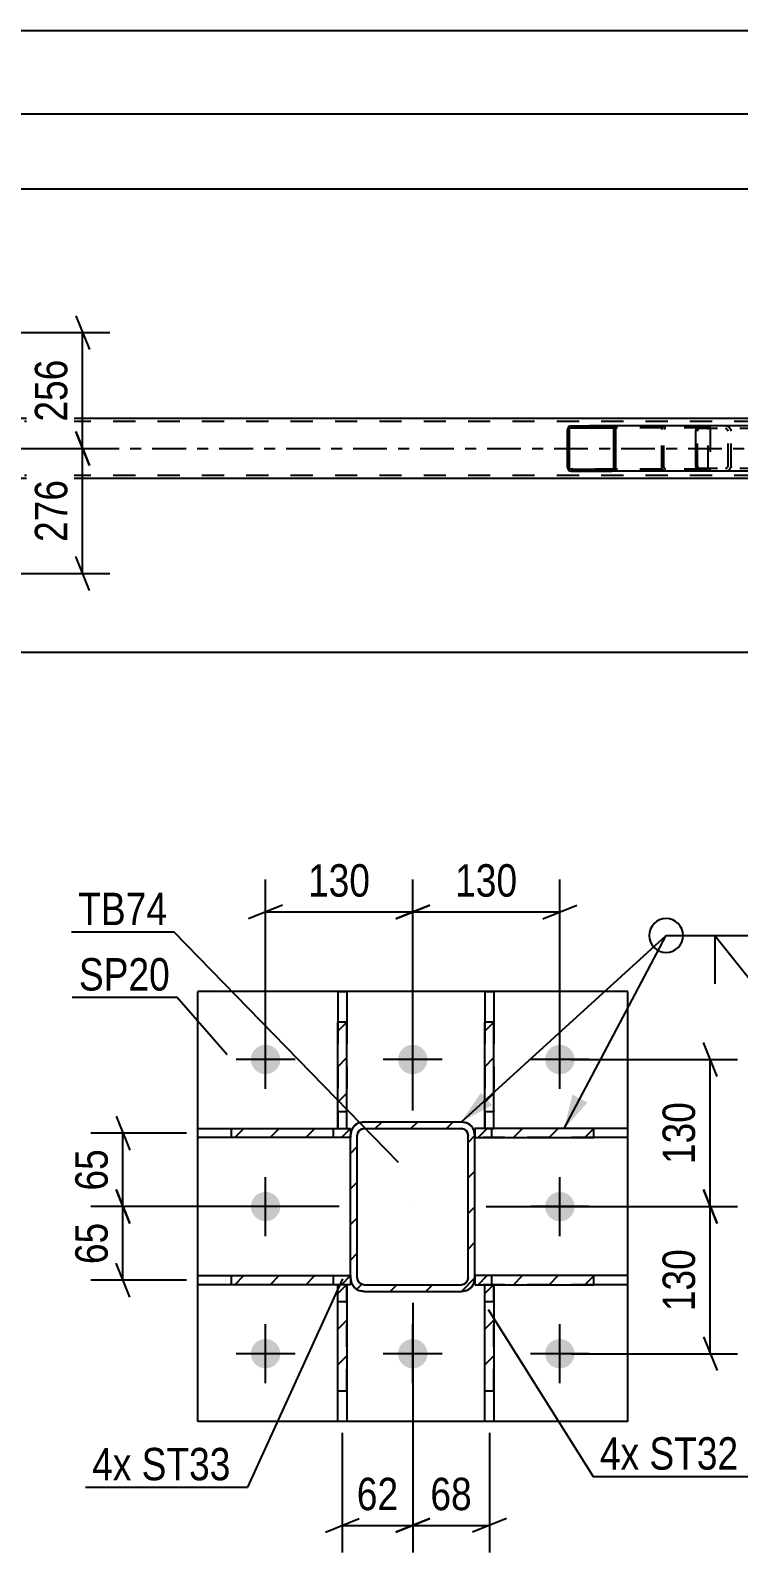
# Model space of a CAD drawing. Header units: millimetres. Extents: x 0 to 841, y 0 to 594.
# Drawn here: x 268.6 to 331.1, y 134.8 to 269.4 of the extents above; entities that cross this region are included whole.
import ezdxf

# ---------------------------------------------------------------- set-up
doc = ezdxf.new("R2010")
doc.units = ezdxf.units.MM
doc.linetypes.add('DXK_LINE_DOT2', pattern=[3.9198, 1.9599, -1.9599])
doc.linetypes.add('DXK_LINE_DOT3', pattern=[5.9187, 2.979, -0.9799, 0.9799, -0.9799])
doc.styles.add('Arial', font='ARIAL.TTF', dxfattribs={"height": 0.2})
doc.styles.add('Arial Narrow', font='ARIALN.TTF', dxfattribs={"height": 0.2})

# ---------------------------------------------------------------- blocks, each defined once
blk = doc.blocks.new('Part-318889357-2869 - 2780')
at = {"linetype": 'Continuous'}
h = blk.add_hatch(dxfattribs=at)
h.set_pattern_fill('', scale=0.7, style=0, pattern_type=0)
h.set_pattern_definition([(45, (337.5638, 234.1134), (-1.57154, 1.57154), [])])
h.paths.add_polyline_path([(337.6, 233.93), (337.56, 234.11), (337.45, 234.27), (337.29, 234.37), (337.1, 234.41), (333.92, 234.41), (333.72, 234.37), (333.56, 234.27), (333.45, 234.11), (333.41, 233.93), (333.41, 230.89), (333.45, 230.71), (333.56, 230.55), (333.72, 230.45), (333.92, 230.41), (337.1, 230.41), (337.29, 230.45), (337.45, 230.55), (337.56, 230.71), (337.6, 230.89)])
h.paths.add_polyline_path([(337.33, 230.8), (337.28, 230.72), (337.2, 230.67), (337.1, 230.65), (333.92, 230.65), (333.82, 230.67), (333.74, 230.72), (333.68, 230.8), (333.66, 230.89), (333.66, 233.93), (333.68, 234.02), (333.74, 234.1), (333.82, 234.15), (333.92, 234.17), (337.1, 234.17), (337.2, 234.15), (337.28, 234.1), (337.33, 234.02), (337.35, 233.93), (337.35, 230.89)])
at = {"color": 2, "linetype": 'Continuous'}
for p, q in [((327.34, 233.93), (327.36, 234.11)), ((327.36, 234.11), (327.42, 234.27)), ((327.42, 234.27), (327.51, 234.37)), ((327.51, 234.37), (327.61, 234.41)), ((333.92, 234.41), (327.61, 234.41)), ((333.45, 234.11), (333.41, 233.93)), ((333.92, 234.41), (333.72, 234.37)), ((333.74, 234.1), (333.82, 234.15)), ((333.82, 234.15), (333.92, 234.17)), ((333.92, 234.41), (337.1, 234.41)), ((333.92, 234.17), (337.1, 234.17)), ((337.29, 234.37), (337.1, 234.41)), ((337.1, 234.17), (337.2, 234.15)), ((337.2, 234.15), (337.28, 234.1)), ((337.6, 233.93), (337.56, 234.11)), ((327.34, 230.89), (327.34, 233.93)), ((333.41, 230.89), (333.41, 233.93)), ((333.66, 233.93), (333.68, 234.02)), ((333.66, 230.89), (333.66, 233.93)), ((333.68, 234.02), (333.74, 234.1)), ((337.28, 234.1), (337.33, 234.02)), ((337.33, 234.02), (337.35, 233.93)), ((337.35, 230.89), (337.35, 233.93)), ((337.6, 230.89), (337.6, 233.93)), ((327.36, 230.71), (327.34, 230.89)), ((327.42, 230.55), (327.36, 230.71)), ((327.51, 230.45), (327.42, 230.55)), ((327.61, 230.41), (327.51, 230.45)), ((333.92, 230.41), (327.61, 230.41)), ((333.41, 230.89), (333.45, 230.71)), ((333.68, 230.8), (333.66, 230.89)), ((333.74, 230.72), (333.68, 230.8)), ((333.72, 230.45), (333.92, 230.41)), ((333.82, 230.67), (333.74, 230.72)), ((333.92, 230.65), (333.82, 230.67)), ((333.92, 230.65), (337.1, 230.65)), ((333.92, 230.41), (337.1, 230.41)), ((337.2, 230.67), (337.1, 230.65)), ((337.1, 230.41), (337.29, 230.45)), ((337.28, 230.72), (337.2, 230.67)), ((337.33, 230.8), (337.28, 230.72)), ((337.35, 230.89), (337.33, 230.8)), ((337.56, 230.71), (337.6, 230.89))]:
    blk.add_line(p, q, dxfattribs=at)
at = {"color": 7, "linetype": 'DXK_LINE_DOT2'}
for p, q in [((327.56, 234.15), (327.52, 234.1)), ((327.61, 234.17), (327.56, 234.15)), ((337.1, 234.17), (327.61, 234.17)), ((328.61, 234.17), (328.61, 234.41)), ((329.95, 234.41), (330.14, 234.37)), ((330.05, 234.15), (329.95, 234.17)), ((330.13, 234.1), (330.05, 234.15)), ((330.41, 234.11), (330.45, 233.93)), ((337.1, 234.41), (333.92, 234.41)), ((327.49, 234.02), (327.48, 233.93)), ((327.48, 230.89), (327.48, 233.93)), ((327.52, 234.1), (327.49, 234.02)), ((330.18, 234.02), (330.13, 234.1)), ((330.2, 233.93), (330.18, 234.02)), ((330.2, 230.89), (330.2, 233.93)), ((330.45, 230.89), (330.45, 233.93)), ((327.48, 230.89), (327.49, 230.8)), ((327.49, 230.8), (327.52, 230.72)), ((327.52, 230.72), (327.56, 230.67)), ((327.56, 230.67), (327.61, 230.65)), ((337.1, 230.65), (327.61, 230.65)), ((328.61, 230.41), (328.61, 230.65)), ((329.95, 230.65), (330.05, 230.67)), ((330.14, 230.45), (329.95, 230.41)), ((330.05, 230.67), (330.13, 230.72)), ((330.13, 230.72), (330.18, 230.8)), ((330.18, 230.8), (330.2, 230.89)), ((330.45, 230.89), (330.41, 230.71)), ((337.1, 230.41), (333.92, 230.41))]:
    blk.add_line(p, q, dxfattribs=at)
for centre, start, end in [((329.96, 233.91), 23.8494, 68.8059), ((329.96, 230.9), 291.1941, 336.1506)]:
    blk.add_arc(centre, 0.492, start, end, dxfattribs=at)
at = {"color": 2, "linetype": 'Continuous'}
for centre, start, end in [((333.9, 233.91), 111.1941, 156.1506), ((337.11, 233.91), 23.8494, 68.8059), ((333.9, 230.9), 203.8494, 248.8059), ((337.11, 230.9), 291.1941, 336.1506)]:
    blk.add_arc(centre, 0.492, start, end, dxfattribs=at)
blk = doc.blocks.new('Part-318889357-2894 - 2780')
at = {"linetype": 'Continuous'}
h = blk.add_hatch(dxfattribs=at)
h.set_pattern_fill('', scale=0.7, style=0, pattern_type=0)
h.set_pattern_definition([(45, (320.2318, 234.2122), (-1.57154, 1.57154), [])])
h.paths.add_polyline_path([(320.26, 234.09), (320.23, 234.21), (320.16, 234.32), (320.05, 234.39), (319.92, 234.41), (316.34, 234.41), (316.21, 234.39), (316.1, 234.32), (316.03, 234.21), (316, 234.09), (316, 230.73), (316.03, 230.61), (316.1, 230.5), (316.21, 230.43), (316.34, 230.41), (319.92, 230.41), (320.05, 230.43), (320.16, 230.5), (320.23, 230.61), (320.26, 230.73)])
h.paths.add_polyline_path([(320.07, 230.67), (320.04, 230.62), (319.98, 230.58), (319.92, 230.57), (316.34, 230.57), (316.28, 230.58), (316.22, 230.62), (316.18, 230.67), (316.17, 230.73), (316.17, 234.09), (316.18, 234.15), (316.22, 234.2), (316.28, 234.24), (316.34, 234.25), (319.92, 234.25), (319.98, 234.24), (320.04, 234.2), (320.07, 234.15), (320.09, 234.09), (320.09, 230.73)])
at = {"color": 2, "linetype": 'Continuous'}
for p, q in [((316.03, 234.21), (316, 234.09)), ((316.17, 234.09), (316.18, 234.15)), ((316.18, 234.15), (316.22, 234.2)), ((316.34, 234.41), (316.21, 234.39)), ((316.22, 234.2), (316.28, 234.24)), ((316.28, 234.24), (316.34, 234.25)), ((316.34, 234.41), (319.92, 234.41)), ((316.34, 234.25), (319.92, 234.25)), ((327.61, 234.41), (319.92, 234.41)), ((320.05, 234.39), (319.92, 234.41)), ((319.92, 234.25), (319.98, 234.24)), ((319.98, 234.24), (320.04, 234.2)), ((320.04, 234.2), (320.07, 234.15)), ((320.07, 234.15), (320.09, 234.09)), ((320.26, 234.09), (320.23, 234.21)), ((316, 230.73), (316, 234.09)), ((316.17, 230.73), (316.17, 234.09)), ((320.09, 230.73), (320.09, 234.09)), ((320.26, 230.73), (320.26, 234.09)), ((316, 230.73), (316.03, 230.61)), ((316.18, 230.67), (316.17, 230.73)), ((316.22, 230.62), (316.18, 230.67)), ((316.21, 230.43), (316.34, 230.41)), ((316.28, 230.58), (316.22, 230.62)), ((316.34, 230.57), (316.28, 230.58)), ((316.34, 230.57), (319.92, 230.57)), ((316.34, 230.41), (319.92, 230.41)), ((319.98, 230.58), (319.92, 230.57)), ((319.92, 230.41), (320.05, 230.43)), ((327.61, 230.41), (319.92, 230.41)), ((320.04, 230.62), (319.98, 230.58)), ((320.07, 230.67), (320.04, 230.62)), ((320.09, 230.73), (320.07, 230.67)), ((320.23, 230.61), (320.26, 230.73))]:
    blk.add_line(p, q, dxfattribs=at)
at = {"color": 7, "linetype": 'DXK_LINE_DOT2'}
for p, q in [((319.92, 234.41), (316.34, 234.41)), ((328.27, 234.25), (316.34, 234.25)), ((324.35, 234.09), (324.38, 234.21)), ((324.53, 234.15), (324.52, 234.09)), ((324.57, 234.2), (324.53, 234.15)), ((324.56, 234.39), (324.69, 234.41)), ((324.57, 234.2), (324.59, 234.21)), ((324.59, 234.21), (324.63, 234.24)), ((324.63, 234.24), (324.69, 234.25)), ((328.27, 234.41), (327.61, 234.41)), ((328.27, 234.41), (328.4, 234.39)), ((328.33, 234.24), (328.27, 234.25)), ((328.39, 234.2), (328.33, 234.24)), ((328.42, 234.15), (328.39, 234.2)), ((328.44, 234.09), (328.42, 234.15)), ((328.58, 234.21), (328.6, 234.11)), ((328.6, 234.11), (328.61, 234.09)), ((324.35, 230.73), (324.35, 234.09)), ((324.52, 230.73), (324.52, 234.09)), ((328.44, 230.73), (328.44, 234.09)), ((328.61, 234.09), (328.61, 230.73)), ((328.27, 230.57), (316.34, 230.57)), ((319.92, 230.41), (316.34, 230.41)), ((324.38, 230.61), (324.35, 230.73)), ((324.52, 230.73), (324.53, 230.67)), ((324.53, 230.67), (324.57, 230.62)), ((324.69, 230.41), (324.56, 230.43)), ((324.57, 230.62), (324.59, 230.61)), ((324.59, 230.61), (324.63, 230.58)), ((324.63, 230.58), (324.69, 230.57)), ((328.27, 230.41), (327.61, 230.41)), ((328.27, 230.57), (328.33, 230.58)), ((328.4, 230.43), (328.27, 230.41)), ((328.33, 230.58), (328.39, 230.62)), ((328.39, 230.62), (328.42, 230.67)), ((328.42, 230.67), (328.44, 230.73)), ((328.6, 230.71), (328.58, 230.61)), ((328.61, 230.73), (328.6, 230.71))]:
    blk.add_line(p, q, dxfattribs=at)
at = {"color": 2, "linetype": 'Continuous'}
for centre, start, end in [((316.33, 234.08), 110.7583, 155.68), ((319.93, 234.08), 24.32, 69.2417), ((316.33, 230.74), 204.32, 249.2417), ((319.93, 230.74), 290.7583, 335.68)]:
    blk.add_arc(centre, 0.331, start, end, dxfattribs=at)
at = {"color": 7, "linetype": 'DXK_LINE_DOT2'}
for centre, start, end in [((324.68, 234.08), 110.7583, 155.68), ((328.28, 234.08), 24.32, 69.2417), ((324.68, 230.74), 204.32, 249.2417)]:
    blk.add_arc(centre, 0.331, start, end, dxfattribs=at)
blk = doc.blocks.new('Part-318889357-3009 - 2780')
at = {"color": 7, "linetype": 'DXK_LINE_DOT2'}
for p, q in [((763.88, 234.81), (101.76, 234.81)), ((763.88, 230.01), (101.76, 230.01))]:
    blk.add_line(p, q, dxfattribs=at)
at = {"color": 2, "linetype": 'Continuous'}
for p, q in [((494.76, 235.05), (245.54, 235.05)), ((494.76, 229.77), (245.54, 229.77))]:
    blk.add_line(p, q, dxfattribs=at)
at = {"color": 7, "linetype": 'DXK_LINE_DOT3'}
blk.add_line((101.76, 232.41), (763.88, 232.41), dxfattribs=at)
blk = doc.blocks.new('Part-318889357-6223 - 6204')
at = {"linetype": 'Continuous'}
h = blk.add_hatch(dxfattribs=at)
h.set_pattern_fill('', scale=0.7, style=0, pattern_type=0)
h.set_pattern_definition([(45, (296.8264, 159.2985), (-1.57154, 1.57154), [])])
h.paths.add_polyline_path([(296.83, 158.5), (296.83, 159.3), (286.33, 159.3), (286.33, 158.5)])
at = {"color": 2, "linetype": 'Continuous'}
for p, q in [((283.33, 158.5), (283.33, 159.3)), ((283.33, 159.3), (286.33, 159.3)), ((286.33, 159.3), (296.83, 159.3)), ((286.33, 158.5), (286.33, 159.3)), ((296.83, 159.3), (296.83, 158.5)), ((286.33, 158.5), (283.33, 158.5)), ((296.83, 158.5), (286.33, 158.5))]:
    blk.add_line(p, q, dxfattribs=at)
at = {"color": 7, "linetype": 'DXK_LINE_DOT2'}
for p, q in [((286.33, 159.3), (296.83, 159.3)), ((295.33, 158.5), (295.33, 159.3)), ((296.83, 159.3), (296.83, 158.5)), ((296.83, 158.5), (286.33, 158.5))]:
    blk.add_line(p, q, dxfattribs=at)
blk = doc.blocks.new('Part-318889357-6250 - 6204')
at = {"linetype": 'Continuous'}
h = blk.add_hatch(dxfattribs=at)
h.set_pattern_fill('', scale=0.7, style=0, pattern_type=0)
h.set_pattern_definition([(45, (296.511, 181.7109), (-1.57154, 1.57154), [])])
h.paths.add_polyline_path([(296.51, 172.31), (296.51, 181.71), (295.71, 181.71), (295.71, 172.31)])
at = {"color": 2, "linetype": 'Continuous'}
for p, q in [((295.71, 184.4), (295.71, 181.71)), ((295.71, 184.4), (296.51, 184.4)), ((296.51, 184.4), (296.51, 181.71)), ((295.71, 172.31), (295.71, 181.71)), ((296.51, 181.71), (295.71, 181.71)), ((296.51, 172.31), (296.51, 181.71)), ((295.71, 172.31), (296.51, 172.31))]:
    blk.add_line(p, q, dxfattribs=at)
at = {"color": 7, "linetype": 'DXK_LINE_DOT2'}
for p, q in [((295.71, 181.71), (295.71, 172.31)), ((296.51, 181.71), (296.51, 173.81)), ((295.71, 173.81), (296.51, 173.81)), ((296.51, 172.31), (296.51, 173.81)), ((295.71, 172.31), (296.51, 172.31))]:
    blk.add_line(p, q, dxfattribs=at)
blk = doc.blocks.new('Part-318889357-6302 - 6204')
at = {"linetype": 'Continuous'}
h = blk.add_hatch(dxfattribs=at)
h.set_pattern_fill('', scale=0.7, style=0, pattern_type=0)
h.set_pattern_definition([(45, (296.8264, 172.2985), (-1.57154, 1.57154), [])])
h.paths.add_polyline_path([(296.83, 171.5), (296.83, 172.3), (286.33, 172.3), (286.33, 171.5)])
at = {"color": 2, "linetype": 'Continuous'}
for p, q in [((283.33, 171.5), (283.33, 172.3)), ((283.33, 172.3), (286.33, 172.3)), ((286.33, 172.3), (296.83, 172.3)), ((286.33, 171.5), (286.33, 172.3)), ((296.83, 172.3), (296.83, 171.5)), ((286.33, 171.5), (283.33, 171.5)), ((296.83, 171.5), (286.33, 171.5))]:
    blk.add_line(p, q, dxfattribs=at)
at = {"color": 7, "linetype": 'DXK_LINE_DOT2'}
for p, q in [((286.33, 172.3), (296.83, 172.3)), ((295.33, 171.5), (295.33, 172.3)), ((296.83, 172.3), (296.83, 171.5)), ((296.83, 171.5), (286.33, 171.5))]:
    blk.add_line(p, q, dxfattribs=at)
blk = doc.blocks.new('Part-318889357-6293 - 6204')
at = {"linetype": 'Continuous'}
h = blk.add_hatch(dxfattribs=at)
h.set_pattern_fill('', scale=0.7, style=0, pattern_type=0)
h.set_pattern_definition([(45, (307.8264, 159.1013), (-1.57154, 1.57154), [])])
h.paths.add_polyline_path([(307.74, 158.64), (307.83, 159.1), (307.83, 171.7), (307.74, 172.16), (307.47, 172.55), (307.09, 172.81), (306.63, 172.9), (298.03, 172.9), (297.57, 172.81), (297.18, 172.55), (296.92, 172.16), (296.83, 171.7), (296.83, 159.1), (296.92, 158.64), (297.18, 158.25), (297.57, 157.99), (298.03, 157.9), (306.63, 157.9), (307.09, 157.99), (307.47, 158.25)])
h.paths.add_polyline_path([(306.86, 158.55), (306.63, 158.5), (298.03, 158.5), (297.8, 158.55), (297.6, 158.68), (297.47, 158.87), (297.43, 159.1), (297.43, 171.7), (297.47, 171.93), (297.6, 172.13), (297.8, 172.26), (298.03, 172.3), (306.63, 172.3), (306.86, 172.26), (307.05, 172.13), (307.18, 171.93), (307.23, 171.7), (307.23, 159.1), (307.18, 158.87), (307.05, 158.68)])
at = {"color": 7, "linetype": 'DXK_LINE_DOT2'}
for p, q in [((297.57, 172.81), (298.03, 172.9)), ((297.8, 172.26), (297.6, 172.13)), ((298.03, 172.3), (297.8, 172.26)), ((298.03, 172.9), (306.63, 172.9)), ((298.03, 172.3), (306.63, 172.3)), ((306.63, 172.9), (307.09, 172.81)), ((306.86, 172.26), (306.63, 172.3)), ((307.05, 172.13), (306.86, 172.26)), ((296.83, 171.7), (296.92, 172.16)), ((296.83, 159.1), (296.83, 171.7)), ((297.47, 171.93), (297.43, 171.7)), ((297.43, 159.1), (297.43, 171.7)), ((297.6, 172.13), (297.47, 171.93)), ((307.18, 171.93), (307.05, 172.13)), ((307.23, 171.7), (307.18, 171.93)), ((307.23, 159.1), (307.23, 171.7)), ((307.74, 172.16), (307.83, 171.7)), ((307.83, 159.1), (307.83, 171.7)), ((296.92, 158.64), (296.83, 159.1)), ((297.43, 159.1), (297.47, 158.87)), ((297.47, 158.87), (297.6, 158.68)), ((307.05, 158.68), (307.18, 158.87)), ((307.18, 158.87), (307.23, 159.1)), ((307.83, 159.1), (307.74, 158.64)), ((298.03, 157.9), (297.57, 157.99)), ((297.6, 158.68), (297.8, 158.55)), ((297.8, 158.55), (298.03, 158.5)), ((298.03, 158.5), (306.63, 158.5)), ((298.03, 157.9), (306.63, 157.9)), ((306.63, 158.5), (306.86, 158.55)), ((307.09, 157.99), (306.63, 157.9)), ((306.86, 158.55), (307.05, 158.68))]:
    blk.add_line(p, q, dxfattribs=at)
at = {"color": 2, "linetype": 'Continuous'}
for p, q in [((298.03, 172.9), (297.57, 172.81)), ((297.6, 172.13), (297.8, 172.26)), ((297.8, 172.26), (298.03, 172.3)), ((298.03, 172.9), (306.63, 172.9)), ((298.03, 172.3), (306.63, 172.3)), ((307.09, 172.81), (306.63, 172.9)), ((306.63, 172.3), (306.86, 172.26)), ((306.86, 172.26), (307.05, 172.13)), ((296.92, 172.16), (296.83, 171.7)), ((296.83, 159.1), (296.83, 171.7)), ((297.43, 171.7), (297.47, 171.93)), ((297.43, 159.1), (297.43, 171.7)), ((297.47, 171.93), (297.6, 172.13)), ((307.05, 172.13), (307.18, 171.93)), ((307.18, 171.93), (307.23, 171.7)), ((307.23, 159.1), (307.23, 171.7)), ((307.83, 171.7), (307.74, 172.16)), ((307.83, 159.1), (307.83, 171.7)), ((296.83, 159.1), (296.92, 158.64)), ((297.47, 158.87), (297.43, 159.1)), ((297.6, 158.68), (297.47, 158.87)), ((307.18, 158.87), (307.05, 158.68)), ((307.23, 159.1), (307.18, 158.87)), ((307.74, 158.64), (307.83, 159.1)), ((297.57, 157.99), (298.03, 157.9)), ((297.8, 158.55), (297.6, 158.68)), ((298.03, 158.5), (297.8, 158.55)), ((298.03, 158.5), (306.63, 158.5)), ((298.03, 157.9), (306.63, 157.9)), ((306.86, 158.55), (306.63, 158.5)), ((306.63, 157.9), (307.09, 157.99)), ((307.05, 158.68), (306.86, 158.55))]:
    blk.add_line(p, q, dxfattribs=at)
at = {"color": 7, "linetype": 'DXK_LINE_DOT3'}
blk.add_line((302.33, 165.4), (302.33, 165.4), dxfattribs=at)
at = {"color": 7, "linetype": 'DXK_LINE_DOT2'}
for centre, start, end in [((298.03, 171.7), 112.5, 157.5), ((306.63, 171.7), 22.5, 67.5), ((298.03, 159.1), 202.5, 247.5), ((306.63, 159.1), 292.5, 337.5)]:
    blk.add_arc(centre, 1.2, start, end, dxfattribs=at)
at = {"color": 2, "linetype": 'Continuous'}
for centre, start, end in [((298.03, 171.7), 112.5, 157.5), ((306.63, 171.7), 22.5, 67.5), ((298.03, 159.1), 202.5, 247.5), ((306.63, 159.1), 292.5, 337.5)]:
    blk.add_arc(centre, 1.2, start, end, dxfattribs=at)
blk = doc.blocks.new('Part-318889357-6307 - 6204')
at = {"linetype": 'Continuous'}
h = blk.add_hatch(dxfattribs=at)
h.set_pattern_fill('', scale=0.7, style=0, pattern_type=0)
h.set_pattern_definition([(45, (309.511, 158.5087), (-1.57154, 1.57154), [])])
h.paths.add_polyline_path([(309.51, 149.09), (309.51, 158.51), (308.71, 158.51), (308.71, 149.09)])
at = {"color": 7, "linetype": 'DXK_LINE_DOT2'}
for p, q in [((308.71, 157.01), (308.71, 158.51)), ((308.71, 158.51), (309.51, 158.51)), ((309.51, 149.09), (309.51, 158.51)), ((308.71, 157.01), (309.51, 157.01)), ((308.71, 149.09), (308.71, 157.01))]:
    blk.add_line(p, q, dxfattribs=at)
at = {"color": 2, "linetype": 'Continuous'}
for p, q in [((308.71, 149.09), (308.71, 158.51)), ((308.71, 158.51), (309.51, 158.51)), ((309.51, 158.51), (309.51, 149.09)), ((308.71, 146.4), (308.71, 149.09)), ((309.51, 149.09), (308.71, 149.09)), ((309.51, 149.09), (309.51, 146.4)), ((309.51, 146.4), (308.71, 146.4))]:
    blk.add_line(p, q, dxfattribs=at)
blk = doc.blocks.new('Part-318889357-6312 - 6204')
at = {"linetype": 'Continuous'}
h = blk.add_hatch(dxfattribs=at)
h.set_pattern_fill('', scale=0.7, style=0, pattern_type=0)
h.set_pattern_definition([(45, (296.5116, 158.5087), (-1.57154, 1.57154), [])])
h.paths.add_polyline_path([(296.51, 149.09), (296.51, 158.51), (295.71, 158.51), (295.71, 149.09)])
at = {"color": 7, "linetype": 'DXK_LINE_DOT2'}
for p, q in [((295.71, 157.01), (295.71, 158.51)), ((295.71, 158.51), (296.51, 158.51)), ((296.51, 149.09), (296.51, 158.51)), ((295.71, 157.01), (296.51, 157.01)), ((295.71, 149.09), (295.71, 157.01))]:
    blk.add_line(p, q, dxfattribs=at)
at = {"color": 2, "linetype": 'Continuous'}
for p, q in [((295.71, 149.09), (295.71, 158.51)), ((295.71, 158.51), (296.51, 158.51)), ((296.51, 158.51), (296.51, 149.09)), ((295.71, 146.4), (295.71, 149.09)), ((296.51, 149.09), (295.71, 149.09)), ((296.51, 149.09), (296.51, 146.4)), ((296.51, 146.4), (295.71, 146.4))]:
    blk.add_line(p, q, dxfattribs=at)
blk = doc.blocks.new('Part-318889357-6317 - 6204')
at = {"linetype": 'Continuous'}
h = blk.add_hatch(dxfattribs=at)
h.set_pattern_fill('', scale=0.7, style=0, pattern_type=0)
h.set_pattern_definition([(45, (309.5105, 181.7108), (-1.57154, 1.57154), [])])
h.paths.add_polyline_path([(309.51, 172.31), (309.51, 181.71), (308.71, 181.71), (308.71, 172.31)])
at = {"color": 2, "linetype": 'Continuous'}
for p, q in [((308.71, 184.4), (308.71, 181.71)), ((308.71, 184.4), (309.51, 184.4)), ((309.51, 184.4), (309.51, 181.71)), ((308.71, 172.31), (308.71, 181.71)), ((309.51, 181.71), (308.71, 181.71)), ((309.51, 172.31), (309.51, 181.71)), ((308.71, 172.31), (309.51, 172.31))]:
    blk.add_line(p, q, dxfattribs=at)
at = {"color": 7, "linetype": 'DXK_LINE_DOT2'}
for p, q in [((308.71, 181.71), (308.71, 172.31)), ((309.51, 181.71), (309.51, 173.81)), ((308.71, 173.81), (309.51, 173.81)), ((309.51, 172.31), (309.51, 173.81)), ((308.71, 172.31), (309.51, 172.31))]:
    blk.add_line(p, q, dxfattribs=at)
blk = doc.blocks.new('Part-318889357-6344 - 6204')
at = {"color": 2, "linetype": 'Continuous'}
for p, q in [((283.33, 146.4), (283.33, 184.4)), ((321.33, 184.4), (283.33, 184.4)), ((321.33, 146.4), (321.33, 184.4)), ((321.33, 146.4), (283.33, 146.4))]:
    blk.add_line(p, q, dxfattribs=at)
blk = doc.blocks.new('Part-318889357-6368 - 6204')
at = {"linetype": 'Continuous'}
h = blk.add_hatch(dxfattribs=at)
h.set_pattern_fill('', scale=0.7, style=0, pattern_type=0)
h.set_pattern_definition([(45, (318.3248, 159.2987), (-1.57154, 1.57154), [])])
h.paths.add_polyline_path([(318.32, 158.5), (318.32, 159.3), (307.83, 159.3), (307.83, 158.5)])
at = {"color": 7, "linetype": 'DXK_LINE_DOT2'}
for p, q in [((318.32, 159.3), (307.83, 159.3)), ((307.83, 159.3), (307.83, 158.5)), ((309.33, 158.5), (309.33, 159.3)), ((318.32, 158.5), (307.83, 158.5))]:
    blk.add_line(p, q, dxfattribs=at)
at = {"color": 2, "linetype": 'Continuous'}
for p, q in [((318.32, 159.3), (307.83, 159.3)), ((307.83, 159.3), (307.83, 158.5)), ((321.33, 159.3), (318.32, 159.3)), ((318.32, 158.5), (318.32, 159.3)), ((321.33, 158.5), (321.33, 159.3)), ((307.83, 158.5), (318.32, 158.5)), ((321.33, 158.5), (318.32, 158.5))]:
    blk.add_line(p, q, dxfattribs=at)
blk = doc.blocks.new('Part-318889357-6373 - 6204')
at = {"linetype": 'Continuous'}
h = blk.add_hatch(dxfattribs=at)
h.set_pattern_fill('', scale=0.7, style=0, pattern_type=0)
h.set_pattern_definition([(45, (318.3248, 172.2987), (-1.57154, 1.57154), [])])
h.paths.add_polyline_path([(318.32, 171.5), (318.32, 172.3), (307.83, 172.3), (307.83, 171.5)])
at = {"color": 7, "linetype": 'DXK_LINE_DOT2'}
for p, q in [((318.32, 172.3), (307.83, 172.3)), ((307.83, 172.3), (307.83, 171.5)), ((309.33, 171.5), (309.33, 172.3)), ((318.32, 171.5), (307.83, 171.5))]:
    blk.add_line(p, q, dxfattribs=at)
at = {"color": 2, "linetype": 'Continuous'}
for p, q in [((318.32, 172.3), (307.83, 172.3)), ((307.83, 172.3), (307.83, 171.5)), ((321.33, 172.3), (318.32, 172.3)), ((318.32, 171.5), (318.32, 172.3)), ((321.33, 171.5), (321.33, 172.3)), ((307.83, 171.5), (318.32, 171.5)), ((321.33, 171.5), (318.32, 171.5))]:
    blk.add_line(p, q, dxfattribs=at)
blk = doc.blocks.new('Bolt-318889357-6390 - 6204')
at = {"linetype": 'Continuous'}
for points in [[(288.03, 178.4, -1), (290.63, 178.4, -1)], [(301.03, 178.4, -1), (303.63, 178.4, -1)], [(314.03, 178.4, -1), (316.63, 178.4, -1)], [(288.03, 165.4, -1), (290.63, 165.4, -1)], [(314.03, 165.4, -1), (316.63, 165.4, -1)], [(288.03, 152.4, -1), (290.63, 152.4, -1)], [(301.03, 152.4, -1), (303.63, 152.4, -1)], [(314.03, 152.4, -1), (316.63, 152.4, -1)]]:
    blk.add_hatch(color=1, dxfattribs=at).paths.add_polyline_path(points)
at = {"color": 1, "linetype": 'Continuous'}
for p, q in [((289.33, 175.8), (289.33, 181)), ((302.33, 175.8), (302.33, 181)), ((315.33, 175.8), (315.33, 181)), ((291.93, 178.4), (286.73, 178.4)), ((304.93, 178.4), (299.73, 178.4)), ((317.93, 178.4), (312.73, 178.4)), ((289.33, 162.8), (289.33, 168)), ((315.33, 162.8), (315.33, 168)), ((291.93, 165.4), (286.73, 165.4)), ((317.93, 165.4), (312.73, 165.4)), ((289.33, 149.8), (289.33, 155)), ((302.33, 149.8), (302.33, 155)), ((315.33, 149.8), (315.33, 155)), ((291.93, 152.4), (286.73, 152.4)), ((304.93, 152.4), (299.73, 152.4)), ((317.93, 152.4), (312.73, 152.4))]:
    blk.add_line(p, q, dxfattribs=at)
blk = doc.blocks.new('StraightDimension-318889357-25788 - 2780')
at = {"color": 7, "linetype": 'Continuous'}
for p, q in [((272.56, 233.91), (273.76, 230.91)), ((251.14, 232.41), (275.56, 232.41)), ((273.16, 221.37), (273.16, 232.41)), ((273.76, 219.87), (272.56, 222.87)), ((251.14, 221.37), (275.56, 221.37))]:
    blk.add_line(p, q, dxfattribs=at)
at = {"color": 0}
blk.add_wipeout([(272.41, 230.23), (268.21, 230.23), (268.21, 223.55), (272.41, 223.55)], dxfattribs=at)
at = {"color": 3, "style": 'Arial Narrow'}
blk.add_text('276', height=2.863, rotation=90.0002, dxfattribs=at).set_placement((271.81, 224.15))
blk = doc.blocks.new('StraightDimension-318889357-3105 - 2780')
at = {"color": 7, "linetype": 'Continuous'}
blk.add_line((240.34, 214.42), (495.56, 214.42), dxfattribs=at)
blk = doc.blocks.new('StraightDimension-318889357-3210 - 2780')
at = {"color": 7, "linetype": 'Continuous'}
blk.add_line((240.34, 255.37), (495.56, 255.37), dxfattribs=at)
blk = doc.blocks.new('StraightDimension-318889357-3225 - 2780')
at = {"color": 7, "linetype": 'Continuous'}
blk.add_line((90.9, 269.36), (774.74, 269.36), dxfattribs=at)
blk = doc.blocks.new('StraightDimension-318889357-14794 - 2780')
at = {"color": 7, "linetype": 'Continuous'}
blk.add_line((91.54, 261.99), (774.1, 261.99), dxfattribs=at)
blk = doc.blocks.new('StraightDimension-318889357-25787 - 2780')
at = {"color": 7, "linetype": 'Continuous'}
for p, q in [((272.56, 244.15), (273.76, 241.15)), ((251.14, 242.65), (275.56, 242.65)), ((273.16, 232.41), (273.16, 242.65)), ((273.76, 230.91), (272.56, 233.91)), ((251.14, 232.41), (275.56, 232.41))]:
    blk.add_line(p, q, dxfattribs=at)
at = {"color": 0}
blk.add_wipeout([(272.41, 240.87), (268.21, 240.87), (268.21, 234.19), (272.41, 234.19)], dxfattribs=at)
at = {"color": 3, "style": 'Arial Narrow'}
blk.add_text('256', height=2.863, rotation=90.0002, dxfattribs=at).set_placement((271.81, 234.79))
blk = doc.blocks.new('StraightDimension-318889357-6447 - 6204')
at = {"color": 7, "linetype": 'Continuous'}
for p, q in [((329.22, 163.9), (328.02, 166.9)), ((308.83, 165.4), (331.02, 165.4)), ((328.62, 152.4), (328.62, 165.4)), ((328.02, 153.9), (329.22, 150.9)), ((316.33, 152.4), (331.02, 152.4))]:
    blk.add_line(p, q, dxfattribs=at)
at = {"color": 0}
blk.add_wipeout([(327.87, 162.24), (323.67, 162.24), (323.67, 155.56), (327.87, 155.56)], dxfattribs=at)
at = {"color": 3, "style": 'Arial Narrow'}
blk.add_text('130', height=2.863, rotation=90.0002, dxfattribs=at).set_placement((327.27, 156.16))
blk = doc.blocks.new('StraightDimension-318889357-6415 - 6204')
at = {"color": 7, "linetype": 'Continuous'}
for p, q in [((302.33, 173.9), (302.33, 194.3)), ((315.33, 179.4), (315.33, 194.3)), ((303.83, 192.05), (300.83, 190.85)), ((302.33, 191.45), (315.33, 191.45)), ((313.83, 190.85), (316.83, 192.05))]:
    blk.add_line(p, q, dxfattribs=at)
at = {"color": 0}
blk.add_wipeout([(312.17, 192.2), (312.17, 196.4), (305.48, 196.4), (305.48, 192.2)], dxfattribs=at)
at = {"color": 3, "style": 'Arial Narrow'}
blk.add_text('130', height=2.863, dxfattribs=at).set_placement((306.08, 192.8))
blk = doc.blocks.new('StraightDimension-318889357-6424 - 6204')
at = {"color": 7, "linetype": 'Continuous'}
for p, q in [((289.33, 179.4), (289.33, 194.3)), ((302.33, 173.9), (302.33, 194.3)), ((290.83, 192.05), (287.83, 190.85)), ((289.33, 191.45), (302.33, 191.45)), ((300.83, 190.85), (303.83, 192.05))]:
    blk.add_line(p, q, dxfattribs=at)
at = {"color": 0}
blk.add_wipeout([(299.17, 192.2), (299.17, 196.4), (292.48, 196.4), (292.48, 192.2)], dxfattribs=at)
at = {"color": 3, "style": 'Arial Narrow'}
blk.add_text('130', height=2.863, dxfattribs=at).set_placement((293.08, 192.8))
blk = doc.blocks.new('StraightDimension-318889357-6434 - 6204')
at = {"color": 7, "linetype": 'Continuous'}
for p, q in [((276.13, 173.4), (277.33, 170.4)), ((282.33, 171.9), (273.88, 171.9)), ((276.73, 165.4), (276.73, 171.9)), ((277.33, 163.9), (276.13, 166.9)), ((295.83, 165.4), (273.88, 165.4))]:
    blk.add_line(p, q, dxfattribs=at)
at = {"color": 0}
blk.add_wipeout([(275.98, 171.08), (271.78, 171.08), (271.78, 166.22), (275.98, 166.22)], dxfattribs=at)
at = {"color": 3, "style": 'Arial Narrow'}
blk.add_text('65', height=2.863, rotation=90.0002, dxfattribs=at).set_placement((275.38, 166.82))
blk = doc.blocks.new('StraightDimension-318889357-6440 - 6204')
at = {"color": 7, "linetype": 'Continuous'}
for p, q in [((276.13, 166.9), (277.33, 163.9)), ((295.83, 165.4), (273.88, 165.4)), ((276.73, 158.9), (276.73, 165.4)), ((277.33, 157.4), (276.13, 160.4)), ((282.33, 158.9), (273.88, 158.9))]:
    blk.add_line(p, q, dxfattribs=at)
at = {"color": 0}
blk.add_wipeout([(275.98, 164.58), (271.78, 164.58), (271.78, 159.72), (275.98, 159.72)], dxfattribs=at)
at = {"color": 3, "style": 'Arial Narrow'}
blk.add_text('65', height=2.863, rotation=90.0002, dxfattribs=at).set_placement((275.38, 160.32))
blk = doc.blocks.new('StraightDimension-318889357-6457 - 6204')
at = {"color": 7, "linetype": 'Continuous'}
for p, q in [((329.22, 176.9), (328.02, 179.9)), ((316.33, 178.4), (331.02, 178.4)), ((328.62, 165.4), (328.62, 178.4)), ((328.02, 166.9), (329.22, 163.9)), ((308.83, 165.4), (331.02, 165.4))]:
    blk.add_line(p, q, dxfattribs=at)
at = {"color": 0}
blk.add_wipeout([(327.87, 175.24), (323.67, 175.24), (323.67, 168.56), (327.87, 168.56)], dxfattribs=at)
at = {"color": 3, "style": 'Arial Narrow'}
blk.add_text('130', height=2.863, rotation=90.0002, dxfattribs=at).set_placement((327.27, 169.16))
blk = doc.blocks.new('StraightDimension-318889357-6468 - 6204')
at = {"color": 7, "linetype": 'Continuous'}
for p, q in [((302.33, 156.9), (302.33, 134.82)), ((296.11, 145.4), (296.11, 134.82)), ((294.61, 136.62), (297.61, 137.82)), ((303.83, 137.82), (300.83, 136.62)), ((296.11, 137.22), (302.33, 137.22))]:
    blk.add_line(p, q, dxfattribs=at)
at = {"color": 0}
blk.add_wipeout([(301.65, 137.97), (301.65, 142.17), (296.79, 142.17), (296.79, 137.97)], dxfattribs=at)
at = {"color": 3, "style": 'Arial Narrow'}
blk.add_text('62', height=2.863, dxfattribs=at).set_placement((297.39, 138.57))
blk = doc.blocks.new('StraightDimension-318889357-6477 - 6204')
at = {"color": 7, "linetype": 'Continuous'}
for p, q in [((302.33, 156.9), (302.33, 134.82)), ((309.11, 145.4), (309.11, 134.82)), ((300.83, 136.62), (303.83, 137.82)), ((310.61, 137.82), (307.61, 136.62)), ((302.33, 137.22), (309.11, 137.22))]:
    blk.add_line(p, q, dxfattribs=at)
at = {"color": 0}
blk.add_wipeout([(308.15, 137.97), (308.15, 142.17), (303.29, 142.17), (303.29, 137.97)], dxfattribs=at)
at = {"color": 3, "style": 'Arial Narrow'}
blk.add_text('68', height=2.863, dxfattribs=at).set_placement((303.89, 138.57))
blk = doc.blocks.new('Mark-318889357-6289 - 6204')
at = {"color": 0}
blk.add_wipeout([(280.63, 190.28), (280.63, 193.28), (272.78, 193.28), (272.78, 190.28)], dxfattribs=at)
blk.add_wipeout([(280.63, 190.28), (280.63, 193.28), (272.78, 193.28), (272.78, 190.28)], dxfattribs=at)
at = {"color": 30, "linetype": 'Continuous'}
for p in [(272.18, 189.68), (301.08, 169.29)]:
    blk.add_line(p, (281.23, 189.68), dxfattribs=at)
at = {"color": 3, "style": 'Arial Narrow'}
blk.add_text('TB74', height=2.863, dxfattribs=at).set_placement((272.78, 190.28))
blk = doc.blocks.new('MarkSet-318889357-6565 - 6204')
at = {"color": 30, "linetype": 'Continuous'}
blk.add_line((296.13, 159.01), (287.74, 140.61), dxfattribs=at)
at = {"color": 0}
for points in [[(277.48, 141.21), (277.48, 144.21), (274.01, 144.21), (274.01, 141.21)], [(286.24, 141.21), (286.24, 144.21), (278.38, 144.21), (278.38, 141.21)]]:
    blk.add_wipeout(points, dxfattribs=at)
for points in [[(277.48, 141.21), (277.48, 144.21), (274.01, 144.21), (274.01, 141.21)], [(286.24, 141.21), (286.24, 144.21), (278.38, 144.21), (278.38, 141.21)]]:
    blk.add_wipeout(points, dxfattribs=at)
at = {"color": 30, "linetype": 'Continuous'}
blk.add_line((273.41, 140.61), (287.74, 140.61), dxfattribs=at)
at = {"color": 3, "style": 'Arial Narrow'}
for s, p in [('4x', (274.01, 141.21)), ('ST33', (278.38, 141.21))]:
    blk.add_text(s, height=2.863, dxfattribs=at).set_placement(p)
blk = doc.blocks.new('Mark-318889357-6340 - 6204')
at = {"color": 0}
blk.add_wipeout([(280.88, 184.5), (280.88, 187.5), (272.84, 187.5), (272.84, 184.5)], dxfattribs=at)
blk.add_wipeout([(280.88, 184.5), (280.88, 187.5), (272.84, 187.5), (272.84, 184.5)], dxfattribs=at)
at = {"color": 30, "linetype": 'Continuous'}
for p in [(272.24, 183.9), (285.95, 178.81)]:
    blk.add_line(p, (281.48, 183.9), dxfattribs=at)
at = {"color": 3, "style": 'Arial Narrow'}
blk.add_text('SP20', height=2.863, dxfattribs=at).set_placement((272.84, 184.5))
blk = doc.blocks.new('WeldMark-318889357-6486 - 6204')
at = {"linetype": 'Continuous'}
for points in [[(309.35, 174.37), (306.63, 172.9), (308.34, 175.47)], [(317.77, 174.6), (315.71, 172.3), (316.45, 175.3)]]:
    blk.add_hatch(color=30, dxfattribs=at).paths.add_polyline_path(points)
at = {"color": 30, "linetype": 'Continuous'}
for p, q in [((306.63, 172.9), (324.72, 189.36)), ((315.71, 172.3), (324.72, 189.36)), ((324.72, 189.36), (333.72, 189.36))]:
    blk.add_line(p, q, dxfattribs=at)
at = {"color": 3, "linetype": 'Continuous'}
for q in [(332.44, 185.08), (329.01, 185.08)]:
    blk.add_line((329.01, 189.36), q, dxfattribs=at)
for start, end in [(90, 270), (270, 90)]:
    blk.add_arc((324.72, 189.36), 1.5, start, end, dxfattribs=at)
at = {"color": 0, "linetype": 'Continuous'}
blk.add_wipeout([(345.1, 188.46), (345.1, 191.46), (337.32, 191.46), (337.32, 188.46)], dxfattribs=at)
blk.add_wipeout([(345.1, 188.46), (345.1, 191.46), (337.32, 191.46), (337.32, 188.46)], dxfattribs=at)
at = {"color": 3, "linetype": 'Continuous'}
for q in [(338.01, 193.65), (338.01, 185.08)]:
    blk.add_line((333.72, 189.36), q, dxfattribs=at)
at = {"color": 3, "linetype": 'Continuous', "style": 'Arial'}
blk.add_text('TYP', height=2.865, dxfattribs=at).set_placement((337.32, 188.46))
blk = doc.blocks.new('MarkSet-318889357-6535 - 6204')
at = {"color": 0}
for points in [[(322.34, 142.15), (322.34, 145.15), (318.87, 145.15), (318.87, 142.15)], [(331.09, 142.15), (331.09, 145.15), (323.24, 145.15), (323.24, 142.15)]]:
    blk.add_wipeout(points, dxfattribs=at)
for points in [[(322.34, 142.15), (322.34, 145.15), (318.87, 145.15), (318.87, 142.15)], [(331.09, 142.15), (331.09, 145.15), (323.24, 145.15), (323.24, 142.15)]]:
    blk.add_wipeout(points, dxfattribs=at)
at = {"color": 30, "linetype": 'Continuous'}
for p, q in [((309, 156.32), (318.27, 141.55)), ((318.27, 141.55), (332.59, 141.55))]:
    blk.add_line(p, q, dxfattribs=at)
at = {"color": 3, "style": 'Arial Narrow'}
for s, p in [('4x', (318.87, 142.15)), ('ST32', (323.24, 142.15))]:
    blk.add_text(s, height=2.863, dxfattribs=at).set_placement(p)

msp = doc.modelspace()

# ---------------------------------------------------------------- block references
for name in ['StraightDimension-318889357-3210 - 2780', 'Part-318889357-3009 - 2780', 'Part-318889357-2894 - 2780', 'Part-318889357-2869 - 2780', 'Part-318889357-6344 - 6204', 'Part-318889357-6250 - 6204', 'Part-318889357-6317 - 6204', 'Bolt-318889357-6390 - 6204', 'Part-318889357-6302 - 6204', 'Part-318889357-6293 - 6204', 'Part-318889357-6373 - 6204', 'Part-318889357-6223 - 6204', 'Part-318889357-6368 - 6204', 'Part-318889357-6312 - 6204', 'Part-318889357-6307 - 6204']:
    msp.add_blockref(name, (0, 0))

# ---------------------------------------------------------------- next in the draw order: block references
for name in ['StraightDimension-318889357-3225 - 2780', 'StraightDimension-318889357-25788 - 2780', 'StraightDimension-318889357-6415 - 6204', 'StraightDimension-318889357-6447 - 6204']:
    msp.add_blockref(name, (0, 0))

# ---------------------------------------------------------------- next in the draw order: block references
for name in ['StraightDimension-318889357-14794 - 2780', 'StraightDimension-318889357-3105 - 2780', 'StraightDimension-318889357-6424 - 6204', 'StraightDimension-318889357-6457 - 6204']:
    msp.add_blockref(name, (0, 0))

# ---------------------------------------------------------------- next in the draw order: block references
for name in ['StraightDimension-318889357-25787 - 2780', 'WeldMark-318889357-6486 - 6204', 'StraightDimension-318889357-6434 - 6204']:
    msp.add_blockref(name, (0, 0))

# ---------------------------------------------------------------- next in the draw order: block references
for name in ['Mark-318889357-6289 - 6204', 'StraightDimension-318889357-6440 - 6204']:
    msp.add_blockref(name, (0, 0))

# ---------------------------------------------------------------- next in the draw order: block references
for name in ['Mark-318889357-6340 - 6204', 'StraightDimension-318889357-6468 - 6204']:
    msp.add_blockref(name, (0, 0))

# ---------------------------------------------------------------- next in the draw order: block references
for name in ['MarkSet-318889357-6565 - 6204', 'StraightDimension-318889357-6477 - 6204']:
    msp.add_blockref(name, (0, 0))

# ---------------------------------------------------------------- next in the draw order: block references
msp.add_blockref('MarkSet-318889357-6535 - 6204', (0, 0))

doc.saveas('drawing.dxf')
